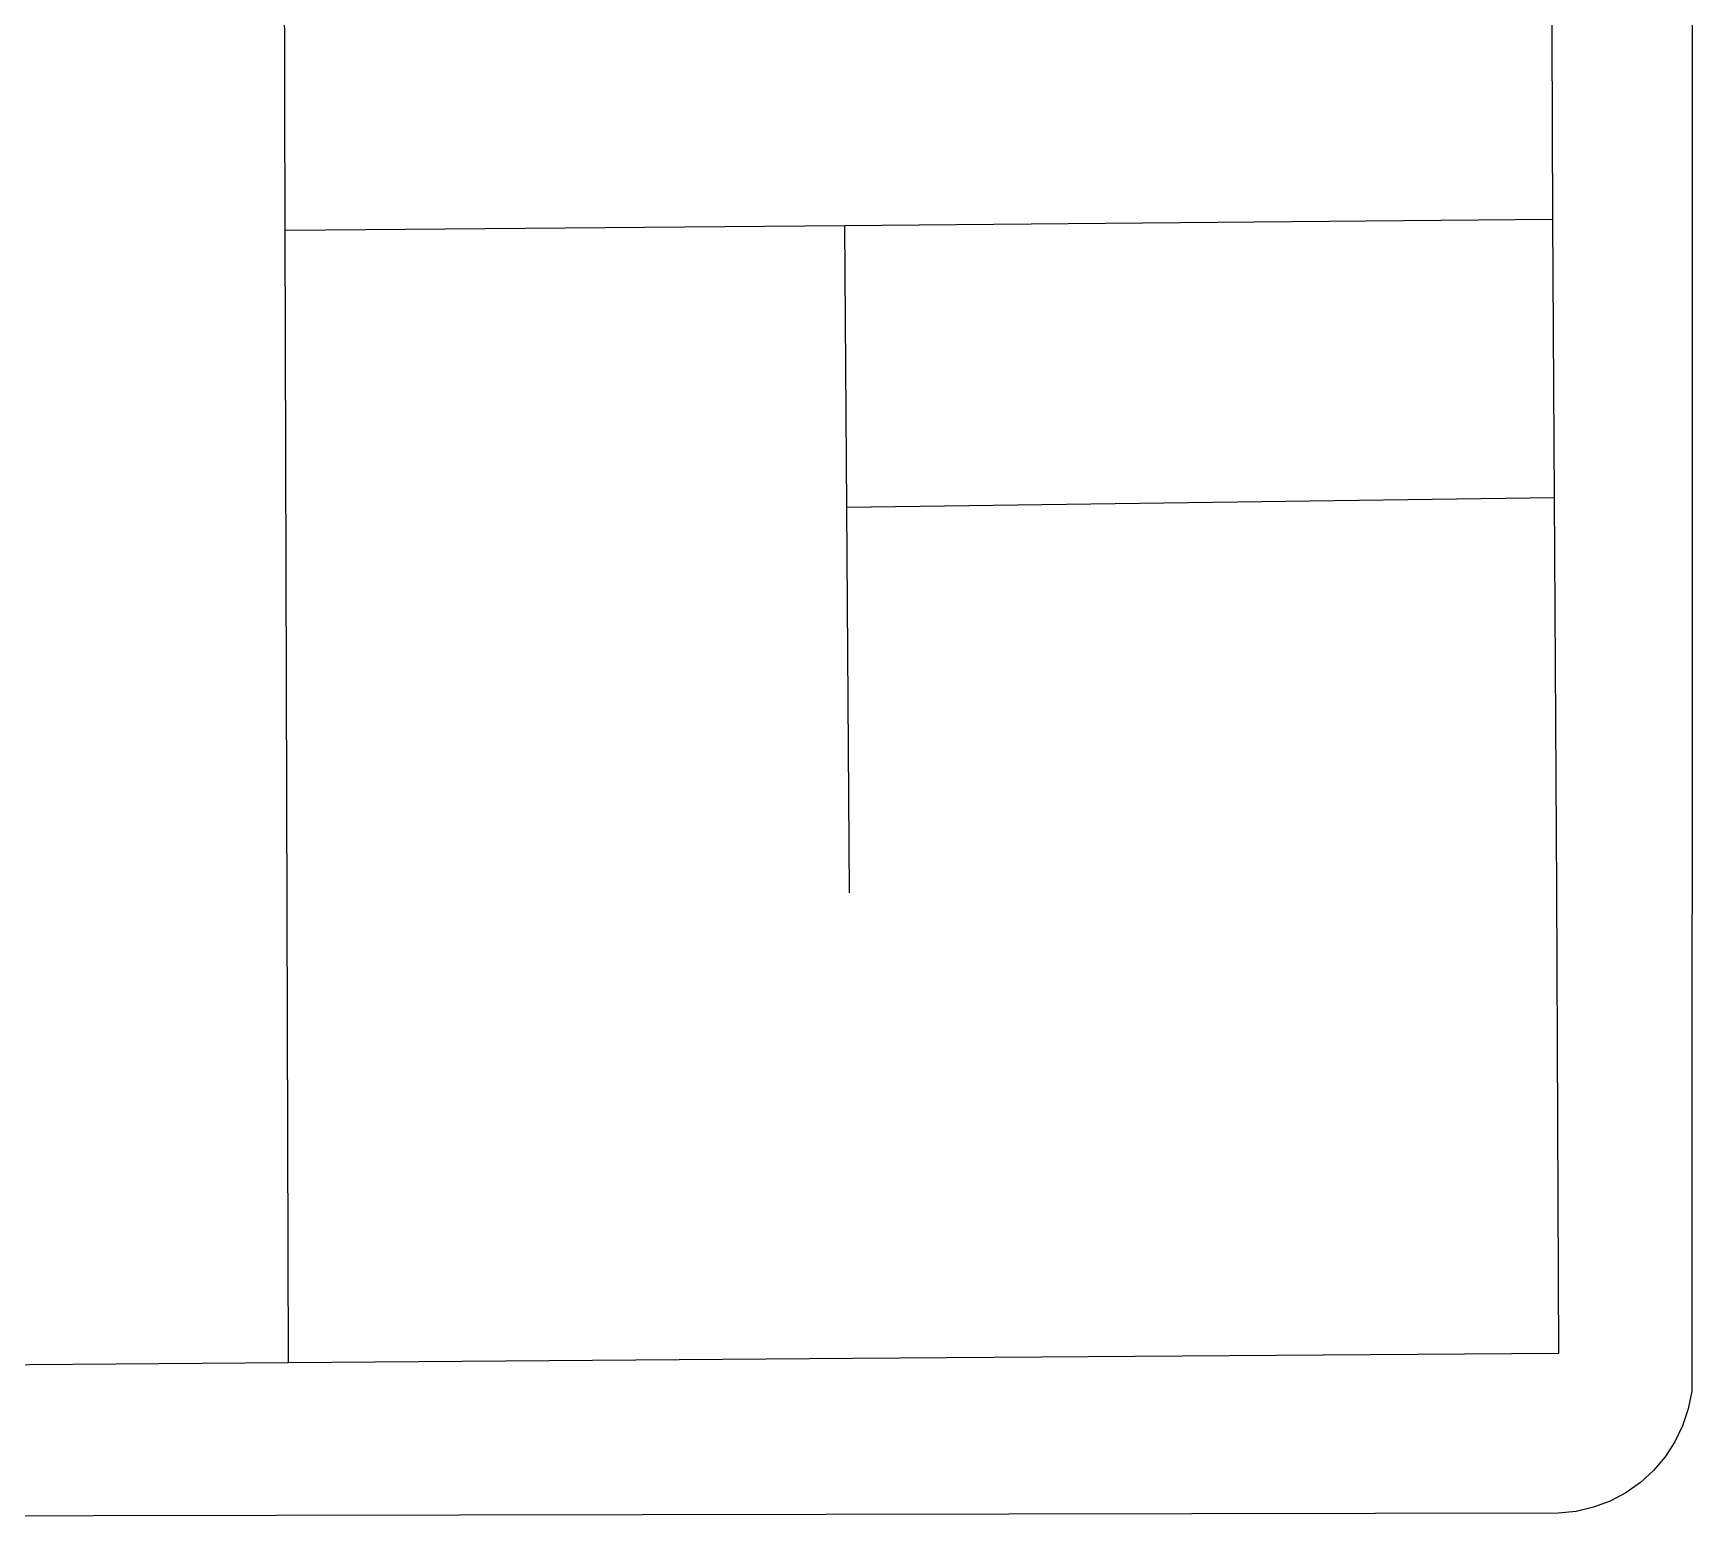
# Model space of a CAD drawing. Header units: metres. Extents: x 668617 to 675126, y 2286318 to 2293677.
# Drawn here: x 668951.9 to 669011, y 2287092.5 to 2287145.4 of the extents above; entities that cross this region are included whole.
import ezdxf

# ---------------------------------------------------------------- set-up
doc = ezdxf.new("R2010")
doc.units = ezdxf.units.M
doc.header["$MEASUREMENT"] = 0
for name, color, linetype in [('DMTG-PB-BANQUETAS', 251, 'Continuous'), ('DMTG-PB-LOTIFICACION', 253, 'Continuous'), ('DMTG-PB-MANZANAS', 251, 'Continuous')]:
    doc.layers.add(name, color=color, linetype=linetype)

msp = doc.modelspace()

# ---------------------------------------------------------------- linework, layer by layer
at = {"layer": 'DMTG-PB-BANQUETAS', "flags": 128}
for points in [[(669010.98942, 2287198.85231), (669010.95095, 2287097.00877)], [(669010.95095, 2287097.00877), (669010.82834, 2287096.38466), (669010.62788, 2287095.78112), (669010.35265, 2287095.20813), (669010.0067, 2287094.67467), (669009.59511, 2287094.1897), (669009.12592, 2287093.76015), (669008.60621, 2287093.39498), (669008.044, 2287093.09712), (669007.44934, 2287092.8745), (669006.83024, 2287092.72807), (669006.19774, 2287092.66173), (668895.31927, 2287092.46613)]]:
    msp.add_lwpolyline(points, dxfattribs=at)
at = {"layer": 'DMTG-PB-LOTIFICACION', "flags": 128}
for points in [[(669005.95293, 2287148.60883), (669005.99521, 2287138.72857)], [(668960.85985, 2287138.33674), (668960.83139, 2287147.98707)], [(668980.78572, 2287138.50972), (668960.85985, 2287138.33674)], [(668960.97871, 2287098.02544), (668960.85985, 2287138.33674)], [(669005.99521, 2287138.72857), (668980.78572, 2287138.50972)], [(668980.85856, 2287128.47126), (668980.78572, 2287138.50972)], [(669005.99521, 2287138.72857), (669006.05763, 2287128.81838)], [(669006.05763, 2287128.81838), (668980.85856, 2287128.47126)], [(668980.9581, 2287114.75107), (668980.85856, 2287128.47126)], [(669006.05763, 2287128.81838), (669006.13737, 2287114.85809)]]:
    msp.add_lwpolyline(points, dxfattribs=at)
at = {"layer": 'DMTG-PB-MANZANAS', "flags": 128}
msp.add_lwpolyline([(668950.6316, 2287197.78599), (668960.57153, 2287197.83823), (668980.51131, 2287197.96296), (668990.61115, 2287198.03588), (669005.69107, 2287198.10996), (669005.79363, 2287178.81953), (669005.84647, 2287168.8093), (669005.88996, 2287158.64902), (669005.95293, 2287148.60883), (669005.99521, 2287138.72857), (669006.05763, 2287128.81838), (669006.13737, 2287114.85809), (669006.20799, 2287098.35764), (668981.0784, 2287098.17085), (668960.97871, 2287098.02544), (668940.97907, 2287097.87045)], dxfattribs=at)

doc.saveas('drawing.dxf')
